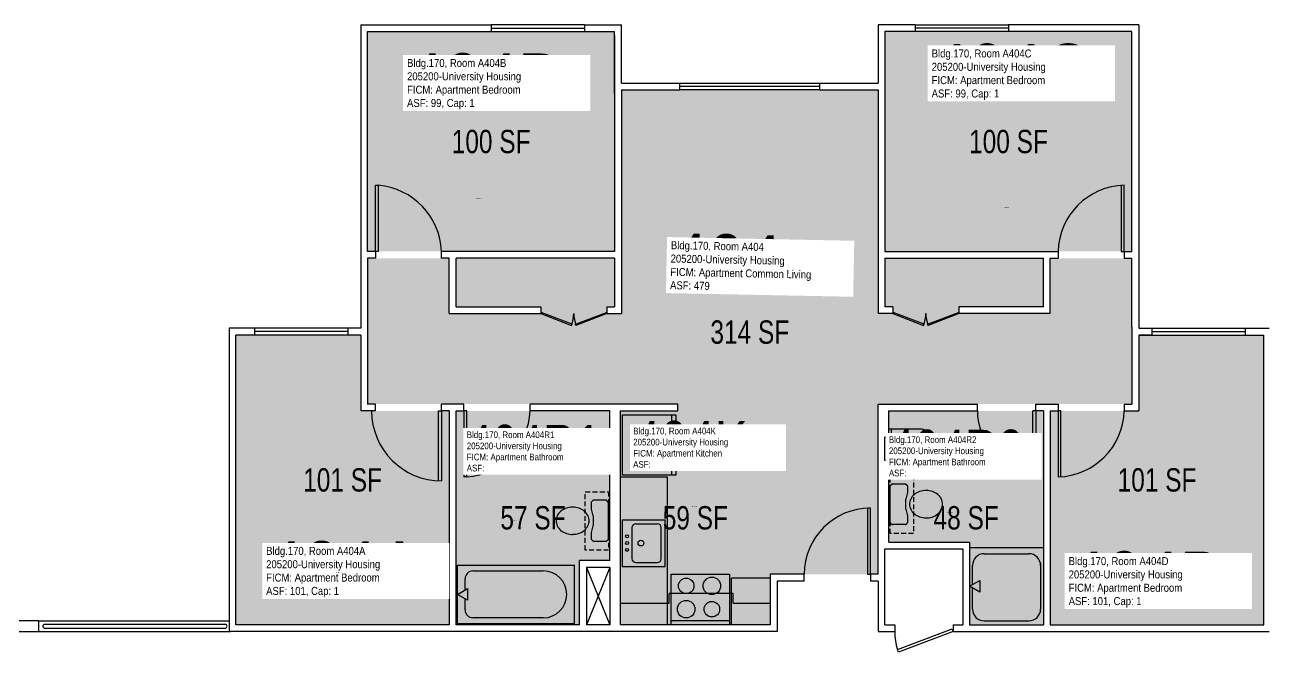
# Model space of a CAD drawing. Header units: inches. Extents: x -54 to 2270, y -57 to 1673.
# Drawn here: x 609 to 1248, y 316 to 639 of the extents above; entities that cross this region are included whole.
import ezdxf
from ezdxf.enums import TextEntityAlignment as Align

# ---------------------------------------------------------------- set-up
doc = ezdxf.new("R2010")
doc.units = ezdxf.units.IN
doc.header["$LTSCALE"] = 10
doc.header["$MEASUREMENT"] = 0
doc.linetypes.add('DASHED2', pattern=[0.375, 0.25, -0.125])
doc.layers.get('0').update_dxf_attribs({"linetype": 'CONTINUOUS'})
for name, color, linetype in [('A-DOOR', 2, 'CONTINUOUS'), ('A-FLOR', 3, 'CONTINUOUS'), ('A-GLAZ', 1, 'CONTINUOUS'), ('A-IDEN-RNUM', 7, 'CONTINUOUS'), ('A-IDEN-SNUM', 4, 'CONTINUOUS'), ('A-IDEN-VNUM', 4, 'CONTINUOUS'), ('A-WALL', 5, 'CONTINUOUS'), ('AREA-TEXT', 3, 'CONTINUOUS'), ('Rooms-Category-Color', 7, 'CONTINUOUS'), ('Rooms-College-Color', 7, 'CONTINUOUS'), ('Rooms-Department-Color', 7, 'CONTINUOUS'), ('Rooms-Division-Color', 7, 'CONTINUOUS'), ('Rooms-Information', 7, 'CONTINUOUS')]:
    doc.layers.add(name, color=color, linetype=linetype)
doc.styles.add('CP_AREA', font='arial.ttf', dxfattribs={"height": 15})
doc.styles.add('CP_ROOMSNUMBER', font='arial.ttf', dxfattribs={"height": 1})
doc.styles.add('CP_ROOMVNUMBER', font='arial.ttf', dxfattribs={"width": 0.85, "height": 0.075})

msp = doc.modelspace()

# ---------------------------------------------------------------- hatches: boundary and pattern name
at = {"layer": 'Rooms-Category-Color', "true_color": 0x728ef3}
for points in [[(785.55, 522.02), (912.55, 522.02), (912.55, 635.02), (785.55, 635.02)], [(1051.55, 522.02), (1178.55, 522.02), (1178.55, 635.02), (1051.55, 635.02)], [(1178.55, 518.52), (1178.55, 443.52), (1048.05, 443.52), (1048.05, 356.02), (992.55, 356.02), (992.55, 440.02), (945.04, 440.02), (945.04, 443.52), (785.55, 443.52), (785.55, 518.52), (827.55, 518.52), (827.55, 490.02), (874.55, 490.02), (874.55, 493.52), (831.05, 493.52), (831.05, 518.52), (912.55, 518.52), (912.55, 493.52), (908.55, 493.52), (908.55, 490.02), (916.05, 490.02), (916.05, 605.02), (1048.05, 605.02), (1048.05, 490.02), (1055.55, 490.02), (1055.55, 493.52), (1051.55, 493.52), (1051.55, 518.52), (1133.05, 518.52), (1133.05, 493.52), (1089.55, 493.52), (1089.55, 490.02), (1136.55, 490.02), (1136.55, 518.52)], [(782.05, 440.02), (827.55, 440.02), (827.55, 330.02), (717.8, 330.02), (717.8, 479.02), (782.05, 479.02)], [(1182.05, 479.02), (1246.3, 479.02), (1246.3, 330.02), (1136.55, 330.02), (1136.55, 440.02), (1182.05, 440.02)], [(831.05, 440.02), (910.05, 440.02), (910.05, 363.02), (894.55, 363.02), (894.55, 330.02), (831.05, 330.02), (831.05, 440.02)], [(915.55, 440.02), (992.55, 440.02), (992.55, 330.02), (915.55, 330.02)], [(1133.05, 440.02), (1053.55, 440.02), (1053.55, 372.52), (1095.05, 372.52), (1095.05, 330.02), (1133.05, 330.02)]]:
    msp.add_hatch(color=171, dxfattribs=at).paths.add_polyline_path(points)
at = {"layer": 'Rooms-College-Color', "true_color": 0xadadad}
for points in [[(785.55, 522.02), (912.55, 522.02), (912.55, 635.02), (785.55, 635.02)], [(1051.55, 522.02), (1178.55, 522.02), (1178.55, 635.02), (1051.55, 635.02)], [(1178.55, 518.52), (1178.55, 443.52), (1048.05, 443.52), (1048.05, 356.02), (992.55, 356.02), (992.55, 440.02), (945.04, 440.02), (945.04, 443.52), (785.55, 443.52), (785.55, 518.52), (827.55, 518.52), (827.55, 490.02), (874.55, 490.02), (874.55, 493.52), (831.05, 493.52), (831.05, 518.52), (912.55, 518.52), (912.55, 493.52), (908.55, 493.52), (908.55, 490.02), (916.05, 490.02), (916.05, 605.02), (1048.05, 605.02), (1048.05, 490.02), (1055.55, 490.02), (1055.55, 493.52), (1051.55, 493.52), (1051.55, 518.52), (1133.05, 518.52), (1133.05, 493.52), (1089.55, 493.52), (1089.55, 490.02), (1136.55, 490.02), (1136.55, 518.52)], [(782.05, 440.02), (827.55, 440.02), (827.55, 330.02), (717.8, 330.02), (717.8, 479.02), (782.05, 479.02)], [(1182.05, 479.02), (1246.3, 479.02), (1246.3, 330.02), (1136.55, 330.02), (1136.55, 440.02), (1182.05, 440.02)], [(831.05, 440.02), (910.05, 440.02), (910.05, 363.02), (894.55, 363.02), (894.55, 330.02), (831.05, 330.02), (831.05, 440.02)], [(915.55, 440.02), (992.55, 440.02), (992.55, 330.02), (915.55, 330.02)], [(1133.05, 440.02), (1053.55, 440.02), (1053.55, 372.52), (1095.05, 372.52), (1095.05, 330.02), (1133.05, 330.02)]]:
    msp.add_hatch(color=253, dxfattribs=at).paths.add_polyline_path(points)
at = {"layer": 'Rooms-Department-Color', "true_color": 0x604aed}
for points in [[(785.55, 522.02), (912.55, 522.02), (912.55, 635.02), (785.55, 635.02)], [(1051.55, 522.02), (1178.55, 522.02), (1178.55, 635.02), (1051.55, 635.02)], [(1178.55, 518.52), (1178.55, 443.52), (1048.05, 443.52), (1048.05, 356.02), (992.55, 356.02), (992.55, 440.02), (945.04, 440.02), (945.04, 443.52), (785.55, 443.52), (785.55, 518.52), (827.55, 518.52), (827.55, 490.02), (874.55, 490.02), (874.55, 493.52), (831.05, 493.52), (831.05, 518.52), (912.55, 518.52), (912.55, 493.52), (908.55, 493.52), (908.55, 490.02), (916.05, 490.02), (916.05, 605.02), (1048.05, 605.02), (1048.05, 490.02), (1055.55, 490.02), (1055.55, 493.52), (1051.55, 493.52), (1051.55, 518.52), (1133.05, 518.52), (1133.05, 493.52), (1089.55, 493.52), (1089.55, 490.02), (1136.55, 490.02), (1136.55, 518.52)], [(782.05, 440.02), (827.55, 440.02), (827.55, 330.02), (717.8, 330.02), (717.8, 479.02), (782.05, 479.02)], [(1182.05, 479.02), (1246.3, 479.02), (1246.3, 330.02), (1136.55, 330.02), (1136.55, 440.02), (1182.05, 440.02)], [(831.05, 440.02), (910.05, 440.02), (910.05, 363.02), (894.55, 363.02), (894.55, 330.02), (831.05, 330.02), (831.05, 440.02)], [(915.55, 440.02), (992.55, 440.02), (992.55, 330.02), (915.55, 330.02)], [(1133.05, 440.02), (1053.55, 440.02), (1053.55, 372.52), (1095.05, 372.52), (1095.05, 330.02), (1133.05, 330.02)]]:
    msp.add_hatch(color=173, dxfattribs=at).paths.add_polyline_path(points)
at = {"layer": 'Rooms-Division-Color', "true_color": 0x604aed}
for points in [[(785.55, 522.02), (912.55, 522.02), (912.55, 635.02), (785.55, 635.02)], [(1051.55, 522.02), (1178.55, 522.02), (1178.55, 635.02), (1051.55, 635.02)], [(1178.55, 518.52), (1178.55, 443.52), (1048.05, 443.52), (1048.05, 356.02), (992.55, 356.02), (992.55, 440.02), (945.04, 440.02), (945.04, 443.52), (785.55, 443.52), (785.55, 518.52), (827.55, 518.52), (827.55, 490.02), (874.55, 490.02), (874.55, 493.52), (831.05, 493.52), (831.05, 518.52), (912.55, 518.52), (912.55, 493.52), (908.55, 493.52), (908.55, 490.02), (916.05, 490.02), (916.05, 605.02), (1048.05, 605.02), (1048.05, 490.02), (1055.55, 490.02), (1055.55, 493.52), (1051.55, 493.52), (1051.55, 518.52), (1133.05, 518.52), (1133.05, 493.52), (1089.55, 493.52), (1089.55, 490.02), (1136.55, 490.02), (1136.55, 518.52)], [(782.05, 440.02), (827.55, 440.02), (827.55, 330.02), (717.8, 330.02), (717.8, 479.02), (782.05, 479.02)], [(1182.05, 479.02), (1246.3, 479.02), (1246.3, 330.02), (1136.55, 330.02), (1136.55, 440.02), (1182.05, 440.02)], [(831.05, 440.02), (910.05, 440.02), (910.05, 363.02), (894.55, 363.02), (894.55, 330.02), (831.05, 330.02), (831.05, 440.02)], [(915.55, 440.02), (992.55, 440.02), (992.55, 330.02), (915.55, 330.02)], [(1133.05, 440.02), (1053.55, 440.02), (1053.55, 372.52), (1095.05, 372.52), (1095.05, 330.02), (1133.05, 330.02)]]:
    msp.add_hatch(color=173, dxfattribs=at).paths.add_polyline_path(points)

# ---------------------------------------------------------------- linework, layer by layer
for p, q in [((916.55, 407.02), (916.55, 438.02)), ((916.55, 438.02), (944.05, 438.02)), ((941.8, 438.02), (941.8, 407.02)), ((944.05, 438.02), (944.05, 407.02)), ((891.44, 429.02), (891.44, 412.02)), ((892.94, 430.52), (910.06, 430.52)), ((908.94, 430.52), (908.94, 410.52)), ((1070.68, 430.52), (1053.55, 430.52)), ((1054.68, 430.52), (1054.68, 410.52)), ((1072.18, 429.02), (1072.18, 412.02)), ((908.94, 410.52), (908.94, 427.52)), ((908.94, 427.52), (909.44, 427.52)), ((909.44, 413.52), (909.44, 427.52)), ((1054.18, 413.52), (1054.18, 427.52)), ((1054.68, 427.52), (1054.18, 427.52)), ((1054.68, 410.52), (1054.68, 427.52)), ((892.94, 410.52), (910.06, 410.52)), ((908.94, 413.52), (909.44, 413.52)), ((1070.68, 410.52), (1053.55, 410.52)), ((1054.68, 413.52), (1054.18, 413.52)), ((915.55, 406.02), (939.55, 406.02)), ((944.05, 407.02), (916.55, 407.02)), ((939.55, 406.02), (939.55, 330.02)), ((1055.35, 402.52), (1062.18, 402.52)), ((1062.18, 402.52), (1063.05, 401.64)), ((1054.18, 382.52), (1054.18, 401.35)), ((1054.3, 401.64), (1055.05, 402.4)), ((1063.16, 397.96), (1062.19, 394.57)), ((1063.18, 401.35), (1063.18, 398.08)), ((900.43, 392.85), (900.43, 389.52)), ((901.43, 394.02), (900.55, 393.14)), ((908.43, 394.02), (901.43, 394.02)), ((909.3, 393.14), (908.43, 394.02)), ((909.43, 374.02), (909.43, 392.85)), ((1062.18, 394.46), (1062.18, 389.58)), ((900.43, 389.52), (901.41, 386.07)), ((901.43, 385.96), (901.43, 381.08)), ((916.46, 383.97), (938.46, 383.97)), ((916.46, 383.97), (916.46, 359.97)), ((938.46, 359.97), (938.46, 383.97)), ((1062.19, 389.46), (1063.16, 386.07)), ((1063.18, 385.96), (1063.18, 382.52)), ((901.41, 380.96), (900.43, 377.52)), ((900.43, 377.52), (900.43, 374.02)), ((921.46, 379.97), (921.46, 363.97)), ((923.46, 381.97), (934.46, 381.97)), ((936.46, 363.97), (936.46, 379.97)), ((1055.05, 381.64), (1054.18, 382.52)), ((1062, 381.52), (1055.35, 381.52)), ((1063.18, 382.52), (1062.3, 381.64)), ((900.43, 374.02), (901.3, 373.14)), ((901.6, 373.02), (908.25, 373.02)), ((908.55, 373.14), (909.43, 374.02)), ((1133.05, 369.52), (1095.05, 369.52)), ((1102.55, 366.55), (1125.55, 366.55)), ((831.68, 330.64), (831.68, 360.64)), ((831.68, 360.64), (891.93, 360.64)), ((891.93, 330.64), (891.93, 360.64)), ((898.05, 359.52), (910.05, 330.02)), ((910.05, 359.52), (898.05, 330.02)), ((916.46, 359.97), (938.46, 359.97)), ((923.46, 361.97), (934.46, 361.97)), ((1096.55, 350.67), (1096.55, 360.55)), ((1131.55, 361.55), (1131.55, 338.05)), ((835.69, 347.96), (835.69, 353.68)), ((839.71, 357.69), (875.86, 357.69)), ((941.55, 330.02), (941.55, 356.02)), ((941.55, 356.02), (971.55, 356.02)), ((971.55, 356.02), (971.55, 330.02)), ((992.55, 354.02), (972.55, 354.02)), ((1095.05, 349.8), (1100.25, 352.8)), ((1100.25, 352.8), (1100.25, 346.8)), ((831.68, 345.64), (836.87, 348.64)), ((836.87, 342.64), (831.68, 345.64)), ((836.87, 348.64), (836.87, 342.64)), ((973.55, 346.02), (940.62, 346.02)), ((940.62, 341.09), (940.62, 346.02)), ((973.55, 341.09), (973.55, 346.02)), ((1100.25, 346.8), (1095.05, 349.8)), ((1096.55, 338.05), (1096.55, 348.93)), ((835.69, 337.61), (835.69, 343.32)), ((915.55, 341.09), (940.62, 341.09)), ((973.55, 341.09), (992.55, 341.09)), ((875.86, 333.59), (839.71, 333.59)), ((831.68, 330.64), (891.93, 330.64)), ((971.55, 332.1), (941.55, 332.1)), ((1102.55, 332.05), (1125.55, 332.05))]:
    msp.add_line(p, q)
at = {"linetype": 'DASHED2'}
for p, q in [((1054.18, 376.93), (1054.18, 406.93)), ((1054.18, 406.93), (1066.18, 406.93)), ((1066.18, 406.93), (1066.18, 376.93)), ((897.43, 368.43), (897.43, 398.43)), ((897.43, 398.43), (909.43, 398.43)), ((909.43, 398.43), (909.43, 368.43)), ((1066.18, 376.93), (1054.18, 376.93)), ((909.43, 368.43), (897.43, 368.43))]:
    msp.add_line(p, q, dxfattribs=at)
at = {"linetype": 'Continuous'}
msp.add_line((972.55, 330.02), (972.55, 354.02), dxfattribs=at)
for centre, radius in [((918.96, 375.52), 0.791), ((918.96, 372.02), 0.791), ((926.08, 372.02), 1.5), ((918.96, 368.52), 0.791), ((949.33, 350.02), 4), ((962.55, 350.02), 4.5), ((949.33, 338.02), 4.5), ((962.55, 338.02), 4)]:
    msp.add_circle(centre, radius)
for centre, radius, start, end in [((892.94, 429.02), 1.5, 90, 180), ((899.84, 422.7), 5.42, 90, 116.19159), ((899.84, 422.7), 5.42, 63.80841, 90), ((1063.78, 422.7), 5.42, 90, 116.19159), ((1063.78, 422.7), 5.42, 63.80841, 90), ((1070.68, 429.02), 1.5, 0, 90), ((902.44, 420.52), 9, 160.77064, 180), ((901.17, 420.96), 7.65, 139.89909, 160.77064), ((900.36, 421.65), 6.59, 116.19159, 139.89909), ((899.32, 421.65), 6.59, 40.10091, 63.80841), ((898.51, 420.96), 7.65, 19.22936, 40.10091), ((897.24, 420.52), 9, 0, 19.22936), ((1066.38, 420.52), 9, 160.77064, 180), ((1065.11, 420.96), 7.65, 139.89909, 160.77064), ((1064.3, 421.65), 6.59, 116.19159, 139.89909), ((1063.26, 421.65), 6.59, 40.10091, 63.80841), ((1062.45, 420.96), 7.65, 19.22936, 40.10091), ((1061.18, 420.52), 9, 0, 19.22936), ((902.44, 420.52), 9, 180, 199.22936), ((901.17, 420.07), 7.65, 199.22936, 220.10091), ((898.51, 420.07), 7.65, 319.89909, 340.77064), ((897.24, 420.52), 9, 340.77064, 0), ((1066.38, 420.52), 9, 180, 199.22936), ((1065.11, 420.07), 7.65, 199.22936, 220.10091), ((1062.45, 420.07), 7.65, 319.89909, 340.77064), ((1061.18, 420.52), 9, 340.77064, 0), ((892.94, 412.02), 1.5, 180, 270), ((900.36, 419.39), 6.59, 220.10091, 243.80841), ((899.84, 418.34), 5.42, 243.80841, 270), ((899.84, 418.34), 5.42, 270, 296.19159), ((899.32, 419.39), 6.59, 296.19159, 319.89909), ((1064.3, 419.39), 6.59, 220.10091, 243.80841), ((1063.78, 418.34), 5.42, 243.80841, 270), ((1063.78, 418.34), 5.42, 270, 296.19159), ((1063.26, 419.39), 6.59, 296.19159, 319.89909), ((1070.68, 412.02), 1.5, 270, 0), ((1055.35, 402.1), 0.418, 90, 135), ((1054.6, 401.35), 0.418, 135, 180), ((1062.76, 401.35), 0.418, 0, 45), ((1071.28, 391.36), 7.26, 129.47246, 153.29881), ((1072.13, 390.34), 8.59, 108.83538, 129.47246), ((1072.68, 388.73), 10.29, 90, 108.83538), ((1072.68, 388.73), 10.29, 71.16462, 90), ((1073.23, 390.34), 8.59, 50.52754, 71.16462), ((1074.07, 391.36), 7.26, 26.70119, 50.52754), ((890.38, 381.84), 8.59, 108.83538, 129.47246), ((890.93, 380.23), 10.29, 90, 108.83538), ((890.93, 380.23), 10.29, 71.16462, 90), ((891.48, 381.84), 8.59, 50.52754, 71.16462), ((900.85, 392.85), 0.418, 135, 180), ((909.01, 392.85), 0.418, 0, 45), ((1062.6, 394.46), 0.418, 164.0546, 180), ((1069.98, 392.02), 5.8, 153.29881, 180), ((1069.98, 392.02), 5.8, 180, 206.70119), ((1075.37, 392.02), 5.8, 0, 26.70119), ((1075.37, 392.02), 5.8, 333.29881, 0), ((888.23, 383.52), 5.8, 153.29881, 180), ((888.23, 383.52), 5.8, 180, 206.70119), ((889.53, 382.86), 7.26, 129.47246, 153.29881), ((892.32, 382.86), 7.26, 26.70119, 50.52754), ((893.62, 383.52), 5.8, 0, 26.70119), ((893.62, 383.52), 5.8, 333.29881, 0), ((901.01, 385.96), 0.418, 0, 15.9454), ((1062.6, 389.58), 0.418, 180, 195.9454), ((1062.76, 385.96), 0.418, 0, 15.9454), ((1071.28, 392.67), 7.26, 206.70119, 230.52754), ((1072.13, 393.7), 8.59, 230.52754, 251.16462), ((1072.68, 395.31), 10.29, 251.16462, 270), ((1073.2, 392.87), 7.87, 266.22456, 288.83538), ((1072.69, 394.35), 9.43, 288.83538, 309.47246), ((1074.07, 392.67), 7.26, 309.47246, 333.29881), ((889.53, 384.17), 7.26, 206.70119, 230.52754), ((890.91, 385.85), 9.43, 230.52754, 251.16462), ((890.41, 384.37), 7.87, 251.16462, 273.77544), ((890.93, 386.81), 10.29, 270, 288.83538), ((891.48, 385.2), 8.59, 288.83538, 309.47246), ((892.32, 384.17), 7.26, 309.47246, 333.29881), ((901.01, 381.08), 0.418, 344.0546, 0), ((923.46, 379.97), 2, 90, 180), ((934.46, 379.97), 2, 0, 90), ((1055.35, 381.94), 0.418, 225, 270), ((1062, 381.94), 0.418, 270, 315), ((901.6, 373.44), 0.418, 225, 270), ((908.25, 373.44), 0.418, 270, 315), ((1102.55, 360.55), 6, 90, 180), ((1125.55, 360.55), 6, 0, 90), ((923.46, 363.97), 2, 180, 270), ((934.46, 363.97), 2, 270, 0), ((839.71, 353.68), 4.02, 90, 180), ((875.86, 345.64), 12.05, 270, 90), ((839.71, 337.61), 4.02, 180, 270), ((1102.55, 338.05), 6, 180, 270), ((1125.55, 338.05), 6, 270, 0)]:
    msp.add_arc(centre, radius, start, end)
at = {"layer": 'A-DOOR'}
for p, q in [((789.55, 522.02), (789.55, 556.02)), ((789.55, 556.02), (791.05, 556.02)), ((791.05, 556.02), (791.05, 522.02)), ((1173.05, 556.02), (1173.05, 522.02)), ((1174.55, 522.02), (1174.55, 556.02)), ((791.05, 522.02), (789.55, 522.02)), ((1173.05, 522.02), (1174.55, 522.02)), ((874.81, 490.68), (874.55, 490.02)), ((874.55, 490.02), (890.43, 483.93)), ((890.68, 484.59), (874.81, 490.68)), ((892.43, 484.59), (908.3, 490.68)), ((908.55, 490.02), (892.68, 483.93)), ((908.3, 490.68), (908.55, 490.02)), ((1055.81, 490.68), (1055.55, 490.02)), ((1055.55, 490.02), (1071.43, 483.93)), ((1071.68, 484.59), (1055.81, 490.68)), ((1073.43, 484.59), (1089.3, 490.68)), ((1089.55, 490.02), (1073.68, 483.93)), ((1089.3, 490.68), (1089.55, 490.02)), ((890.43, 483.93), (890.68, 484.59)), ((892.68, 483.93), (892.43, 484.59)), ((1071.43, 483.93), (1071.68, 484.59)), ((1073.68, 483.93), (1073.43, 484.59)), ((822.05, 440.02), (823.55, 440.02)), ((822.05, 404.02), (822.05, 440.02)), ((823.55, 440.02), (823.55, 404.02)), ((835.05, 440.02), (835.05, 406.02)), ((836.55, 440.02), (835.05, 440.02)), ((836.55, 406.02), (836.55, 440.02)), ((1127.55, 410.02), (1127.55, 440.02)), ((1129.05, 440.02), (1127.55, 440.02)), ((1129.05, 440.02), (1129.05, 410.02)), ((1140.55, 440.02), (1140.55, 406.02)), ((1142.05, 440.02), (1140.55, 440.02)), ((1142.05, 406.02), (1142.05, 440.02)), ((1129.05, 410.02), (1127.55, 410.02)), ((836.55, 406.02), (835.05, 406.02)), ((1044.05, 390.02), (1042.55, 390.02)), ((1042.55, 390.02), (1042.55, 356.02)), ((1044.05, 356.02), (1044.05, 390.02)), ((1042.55, 356.02), (1044.05, 356.02)), ((1057.98, 317.25), (1086.05, 327.84)), ((1086.55, 326.52), (1058.48, 315.93)), ((1086.05, 327.84), (1086.55, 326.52)), ((1058.48, 315.93), (1057.98, 317.25))]:
    msp.add_line(p, q, dxfattribs=at)
for centre, radius, start, end in [((787.91, 520.48), 35.67, 2.4645, 84.95117), ((1175.51, 521.06), 34.97, 91.57576, 178.42424), ((874.55, 490.02), 17, 339.02254, 0), ((908.55, 490.02), 17, 180, 200.97746), ((1055.55, 490.02), 17, 339.02254, 0), ((1089.55, 490.02), 17, 180, 200.97746), ((823.55, 440.02), 36, 180, 270), ((833.45, 441.52), 35.64, 274.99827, 357.58607), ((1128.82, 439.76), 29.77, 179.51034, 267.55206), ((1139.59, 440.98), 34.97, 271.57576, 358.42424), ((1044.05, 356.02), 34, 90, 180), ((1083.75, 326.15), 27.2, 179.22408, 199.05218)]:
    msp.add_arc(centre, radius, start, end, dxfattribs=at)
at = {"layer": 'A-FLOR'}
for p, q in [((619.55, 330.27), (712.3, 330.27)), ((619.55, 328.27), (712.3, 328.27))]:
    msp.add_line(p, q, dxfattribs=at)
at = {"layer": 'A-FLOR', "extrusion": (0.000102452, -1.21952e-15, 1)}
msp.add_arc((619.55, 329.27, 0.06), 1, 90, 270, dxfattribs=at)
at = {"layer": 'A-FLOR', "extrusion": (0.000102452, -1.18286e-15, 1)}
msp.add_arc((712.3, 329.27, 0.07), 1, 270, 90, dxfattribs=at)
at = {"layer": 'A-GLAZ'}
for p, q in [((897.05, 638.52), (849.05, 638.52)), ((849.05, 636.77), (897.05, 636.77)), ((849.05, 635.02), (897.05, 635.02)), ((1067.05, 638.52), (1115.05, 638.52)), ((1115.05, 636.77), (1067.05, 636.77)), ((1115.05, 635.02), (1067.05, 635.02)), ((946.05, 608.52), (1018.05, 608.52)), ((1018.05, 606.77), (946.05, 606.77)), ((1018.05, 605.02), (946.05, 605.02)), ((775.3, 482.52), (727.3, 482.52)), ((775.3, 480.77), (727.3, 480.77)), ((1188.8, 482.52), (1236.8, 482.52)), ((1188.8, 480.77), (1236.8, 480.77)), ((775.3, 479.02), (727.3, 479.02)), ((1188.8, 479.02), (1236.8, 479.02))]:
    msp.add_line(p, q, dxfattribs=at)
at = {"layer": 'A-WALL'}
for p, q in [((782.05, 638.52), (849.05, 638.52)), ((782.05, 638.52), (782.05, 482.52)), ((785.55, 522.02), (785.55, 635.02)), ((785.55, 635.02), (849.05, 635.02)), ((849.05, 638.52), (849.05, 635.02)), ((897.05, 638.52), (916.05, 638.52)), ((897.05, 638.52), (897.05, 635.02)), ((897.05, 635.02), (912.55, 635.02)), ((912.55, 603.27), (912.55, 635.02)), ((912.55, 633.02), (912.55, 603.27)), ((1048.05, 638.52), (1048.05, 608.52)), ((1067.05, 638.52), (1048.05, 638.52)), ((1051.55, 635.02), (1051.55, 603.27)), ((1067.05, 635.02), (1051.55, 635.02)), ((1067.05, 638.52), (1067.05, 635.02)), ((1115.05, 638.52), (1115.05, 635.02)), ((1182.05, 638.52), (1115.05, 638.52)), ((1178.55, 635.02), (1115.05, 635.02)), ((1178.55, 522.02), (1178.55, 635.02)), ((1182.05, 638.52), (1182.05, 482.52)), ((916.05, 608.52), (946.05, 608.52)), ((946.05, 605.02), (946.05, 608.52)), ((1018.05, 605.02), (1018.05, 608.52)), ((1018.05, 608.52), (1048.05, 608.52)), ((912.55, 603.27), (912.55, 522.02)), ((916.05, 605.02), (916.05, 490.02)), ((916.05, 605.02), (946.05, 605.02)), ((1018.05, 605.02), (1048.05, 605.02)), ((1048.05, 605.02), (1048.05, 490.02)), ((1051.55, 603.27), (1051.55, 522.02)), ((789.55, 522.02), (785.55, 522.02)), ((789.55, 518.52), (785.55, 518.52)), ((789.55, 522.02), (789.55, 518.52)), ((912.55, 522.02), (823.55, 522.02)), ((823.55, 518.52), (823.55, 522.02)), ((827.55, 518.52), (823.55, 518.52)), ((827.55, 490.02), (827.55, 518.52)), ((912.55, 518.52), (831.05, 518.52)), ((831.05, 493.52), (831.05, 518.52)), ((912.55, 518.52), (912.55, 493.52)), ((1051.55, 522.02), (1140.55, 522.02)), ((1051.55, 518.52), (1133.05, 518.52)), ((1051.55, 518.52), (1051.55, 493.52)), ((1133.05, 493.52), (1133.05, 518.52)), ((1136.55, 490.02), (1136.55, 518.52)), ((1136.55, 518.52), (1140.55, 518.52)), ((1140.55, 522.02), (1140.55, 518.52)), ((1174.55, 522.02), (1174.55, 518.52)), ((1174.55, 522.02), (1178.55, 522.02)), ((1174.55, 518.52), (1178.55, 518.52)), ((1178.55, 483.02), (1178.55, 518.52)), ((831.05, 493.52), (874.55, 493.52)), ((874.55, 493.52), (874.55, 490.02)), ((908.55, 493.52), (908.55, 490.02)), ((908.55, 493.52), (912.55, 493.52)), ((1055.55, 493.52), (1051.55, 493.52)), ((1055.55, 493.52), (1055.55, 490.02)), ((1133.05, 493.52), (1089.55, 493.52)), ((1089.55, 493.52), (1089.55, 490.02)), ((827.55, 490.02), (874.55, 490.02)), ((908.55, 490.02), (916.05, 490.02)), ((1055.55, 490.02), (1048.05, 490.02)), ((1136.55, 490.02), (1089.55, 490.02)), ((715.05, 482.52), (714.3, 482.52)), ((714.3, 482.52), (714.3, 326.52)), ((727.3, 482.52), (715.05, 482.52)), ((727.3, 482.52), (727.3, 479.02)), ((782.05, 482.52), (775.3, 482.52)), ((775.3, 482.52), (775.3, 479.02)), ((785.55, 482.52), (785.55, 443.52)), ((1178.55, 483.02), (1178.55, 443.52)), ((1182.05, 482.52), (1188.8, 482.52)), ((1188.8, 482.52), (1188.8, 479.02)), ((1236.8, 482.52), (1236.8, 479.02)), ((1236.8, 482.52), (1249.05, 482.52)), ((727.3, 479.02), (717.8, 479.02)), ((717.8, 330.02), (717.8, 479.02)), ((782.05, 479.02), (775.3, 479.02)), ((782.05, 479.02), (782.05, 440.02)), ((1182.05, 479.02), (1182.05, 440.02)), ((1182.05, 479.02), (1188.8, 479.02)), ((1188.8, 479.02), (1182.05, 479.02)), ((1236.8, 479.02), (1246.3, 479.02)), ((1246.3, 330.02), (1246.3, 479.02)), ((789.55, 443.52), (785.55, 443.52)), ((789.55, 440.02), (789.55, 443.52)), ((835.05, 443.52), (823.55, 443.52)), ((823.55, 440.02), (823.55, 443.52)), ((823.55, 440.02), (823.55, 443.52)), ((835.05, 440.02), (835.05, 443.52)), ((915.55, 443.52), (869.05, 443.52)), ((869.05, 440.02), (869.05, 443.52)), ((945.04, 443.52), (915.55, 443.52)), ((945.04, 440.02), (945.04, 443.52)), ((1048.05, 356.02), (1048.05, 443.52)), ((1048.05, 443.52), (1099.05, 443.52)), ((1099.05, 440.02), (1099.05, 443.52)), ((1129.05, 440.02), (1129.05, 443.52)), ((1129.05, 440.02), (1129.05, 443.52)), ((1129.05, 443.52), (1140.55, 443.52)), ((1140.55, 443.52), (1140.55, 440.02)), ((1174.55, 443.52), (1178.55, 443.52)), ((1174.55, 443.52), (1174.55, 440.02)), ((789.55, 440.02), (782.05, 440.02)), ((827.55, 440.02), (823.55, 440.02)), ((827.55, 440.02), (827.55, 330.02)), ((831.05, 330.02), (831.05, 440.02)), ((831.05, 440.02), (835.05, 440.02)), ((910.05, 440.02), (869.05, 440.02)), ((892.43, 440.02), (873.05, 440.02)), ((910.05, 426.52), (910.05, 440.02)), ((915.55, 440.02), (945.04, 440.02)), ((915.55, 330.02), (915.55, 440.02)), ((1053.55, 440.02), (1099.05, 440.02)), ((1053.55, 426.52), (1053.55, 440.02)), ((1133.05, 440.02), (1129.05, 440.02)), ((1133.05, 440.02), (1133.05, 330.02)), ((1136.55, 440.02), (1136.55, 330.02)), ((1136.55, 440.02), (1140.55, 440.02)), ((1174.55, 440.02), (1182.05, 440.02)), ((910.05, 426.52), (912.06, 426.52)), ((912.06, 414.52), (912.06, 426.52)), ((1051.55, 414.52), (1051.55, 426.52)), ((1053.55, 426.52), (1051.55, 426.52)), ((910.05, 363.02), (910.05, 414.52)), ((910.05, 414.52), (912.06, 414.52)), ((1053.55, 414.52), (1051.55, 414.52)), ((1053.55, 372.52), (1053.55, 414.52)), ((1053.55, 372.52), (1095.05, 372.52)), ((1095.05, 372.52), (1095.05, 330.02)), ((1051.55, 369.02), (1091.55, 369.02)), ((1051.55, 330.02), (1051.55, 369.02)), ((1091.55, 369.02), (1091.55, 330.02)), ((894.55, 330.02), (894.55, 363.02)), ((910.05, 363.02), (894.55, 363.02)), ((898.05, 359.52), (898.05, 330.02)), ((910.05, 359.52), (898.05, 359.52)), ((910.05, 359.52), (910.05, 330.02)), ((992.55, 356.02), (992.55, 330.02)), ((1010.05, 356.02), (992.55, 356.02)), ((996.05, 352.52), (996.05, 326.52)), ((1010.05, 352.52), (996.05, 352.52)), ((1010.05, 352.52), (1010.05, 356.02)), ((1048.05, 356.02), (1044.05, 356.02)), ((1044.05, 356.02), (1044.05, 352.52)), ((1048.05, 352.52), (1044.05, 352.52)), ((1048.05, 352.52), (1048.05, 326.52)), ((616.55, 332.02), (602.05, 332.02)), ((602.05, 326.52), (616.55, 326.52)), ((616.55, 332.02), (714.3, 332.02)), ((616.55, 326.52), (616.55, 332.02)), ((616.55, 326.52), (714.3, 326.52)), ((714.3, 326.52), (715.05, 326.52)), ((996.05, 326.52), (715.05, 326.52)), ((827.55, 330.02), (717.8, 330.02)), ((894.55, 330.02), (831.05, 330.02)), ((910.05, 330.02), (898.05, 330.02)), ((992.55, 330.02), (915.55, 330.02)), ((1048.05, 326.52), (1056.55, 326.52)), ((1051.55, 330.02), (1056.55, 330.02)), ((1056.55, 330.02), (1056.55, 326.52)), ((1086.55, 330.02), (1086.55, 326.52)), ((1086.55, 330.02), (1091.55, 330.02)), ((1086.55, 326.52), (1249.05, 326.52)), ((1095.05, 330.02), (1133.05, 330.02)), ((1136.55, 330.02), (1246.3, 330.02))]:
    msp.add_line(p, q, dxfattribs=at)
at = {"layer": 'A-WALL', "linetype": 'Continuous'}
for p, q in [((916.05, 608.52), (916.05, 638.52)), ((785.55, 518.52), (785.55, 482.52))]:
    msp.add_line(p, q, dxfattribs=at)

# ---------------------------------------------------------------- texts
at = {"layer": 'A-IDEN-RNUM', "style": 'CP_ROOMSNUMBER'}
for s, p in [('0404-B0', (841.33, 549.06)), ('0404-C0', (1113.12, 544.32)), ('0404-K0', (951.79, 390.77)), ('0404-R1', (859.68, 383.59)), ('0404-R2', (1083.55, 387.61)), ('0404-A0', (769.5, 356.76)), ('0404-D0', (1189.54, 355.47))]:
    msp.add_text(s, height=0.36, dxfattribs=at).set_placement(p)
msp.add_text('0404-00', height=0.36, rotation=358.9, dxfattribs=at).set_placement((969.89, 484.13))
at = {"layer": 'A-IDEN-SNUM', "style": 'CP_ROOMSNUMBER'}
for s, p in [('1700A404B0', (841.33, 549.06)), ('1700A404C0', (1113.12, 544.32)), ('1700A404K0', (951.79, 390.77)), ('1700A404R1', (859.68, 383.59)), ('1700A404R2', (1083.55, 387.61)), ('1700A404A0', (769.5, 356.76)), ('1700A404D0', (1189.54, 355.47))]:
    msp.add_text(s, height=0.36, dxfattribs=at).set_placement(p)
msp.add_text('1700A40400', height=0.36, rotation=358.9, dxfattribs=at).set_placement((969.89, 484.13))
at = {"layer": 'A-IDEN-VNUM', "style": 'CP_ROOMVNUMBER'}
for s, height, width, p in [('404C', 28.8, 0.85, (1075.56, 599.92)), ('404B', 28.8, 0.85, (805.83, 595.03)), ('404K', 24, 0.75, (922.09, 410.74)), ('404R1', 24, 0.7, (836.51, 408.81)), ('404R2', 24, 0.7, (1053.55, 406.27)), ('404A', 28.8, 0.85, (733.38, 344.13)), ('404D', 28.8, 0.85, (1145.99, 338.89))]:
    msp.add_text(s, height=height, dxfattribs=dict(at, width=width)).set_placement(p)
at = {"layer": 'A-IDEN-VNUM', "style": 'CP_ROOMVNUMBER', "width": 0.85}
msp.add_text('404', height=28.8, rotation=358.86725, dxfattribs=at).set_placement((941.03, 502.54))
at = {"layer": 'AREA-TEXT', "style": 'CP_AREA', "width": 0.75}
for s, p in [('100 SF', (849.05, 578.52)), ('100 SF', (1115.05, 578.52)), ('314 SF', (982.05, 480.52)), ('101 SF', (772.68, 404.52)), ('101 SF', (1191.43, 404.52)), ('57 SF', (870.55, 385.02)), ('59 SF', (954.05, 385.02)), ('48 SF', (1093.3, 385.02))]:
    msp.add_text(s, height=12, dxfattribs=at).set_placement(p, align=Align.MIDDLE_CENTER)

# ---------------------------------------------------------------- next in the draw order: texts
at = {"layer": 'Rooms-Information', "attachment_point": 7, "style": 'CP_ROOMVNUMBER', "bg_fill": 3, "box_fill_scale": 1.5, "bg_fill_color": 256, "bg_fill_true_color": 13158600, "bg_fill_transparency": 0}
for s, insert, char_height, width in [('Bldg.170, Room A404C^M^J205200-University Housing^M^JFICM: Apartment Bedroom^M^JASF: 99, Cap: 1', (1075.56, 599.92), 4.1143, 92.16), ('Bldg.170, Room A404B^M^J205200-University Housing^M^JFICM: Apartment Bedroom^M^JASF: 99, Cap: 1', (805.83, 595.03), 4.1143, 92.16), ('Bldg.170, Room A404R1^M^J205200-University Housing^M^JFICM: Apartment Bathroom^M^JASF: ', (836.51, 408.81), 3.4286, 76.8), ('Bldg.170, Room A404K^M^J205200-University Housing^M^JFICM: Apartment Kitchen^M^JASF: ', (922.09, 410.74), 3.4286, 76.8), ('Bldg.170, Room A404R2^M^J205200-University Housing^M^JFICM: Apartment Bathroom^M^JASF: ', (1053.55, 406.27), 3.4286, 76.8), ('Bldg.170, Room A404A^M^J205200-University Housing^M^JFICM: Apartment Bedroom^M^JASF: 101, Cap: 1', (733.38, 344.13), 4.1143, 92.16), ('Bldg.170, Room A404D^M^J205200-University Housing^M^JFICM: Apartment Bedroom^M^JASF: 101, Cap: 1', (1145.99, 338.89), 4.1143, 92.16)]:
    msp.add_mtext(s, dxfattribs=dict(at, insert=insert, char_height=char_height, width=width))
at = {"layer": 'Rooms-Information', "insert": (941.03, 502.54), "char_height": 4.1143, "width": 92.16, "attachment_point": 7, "rotation": 358.86725, "style": 'CP_ROOMVNUMBER', "bg_fill": 3, "box_fill_scale": 1.5, "bg_fill_color": 256, "bg_fill_true_color": 13158600, "bg_fill_transparency": 0}
msp.add_mtext('Bldg.170, Room A404^M^J205200-University Housing^M^JFICM: Apartment Common Living^M^JASF: 479', dxfattribs=at)

doc.saveas('drawing.dxf')
